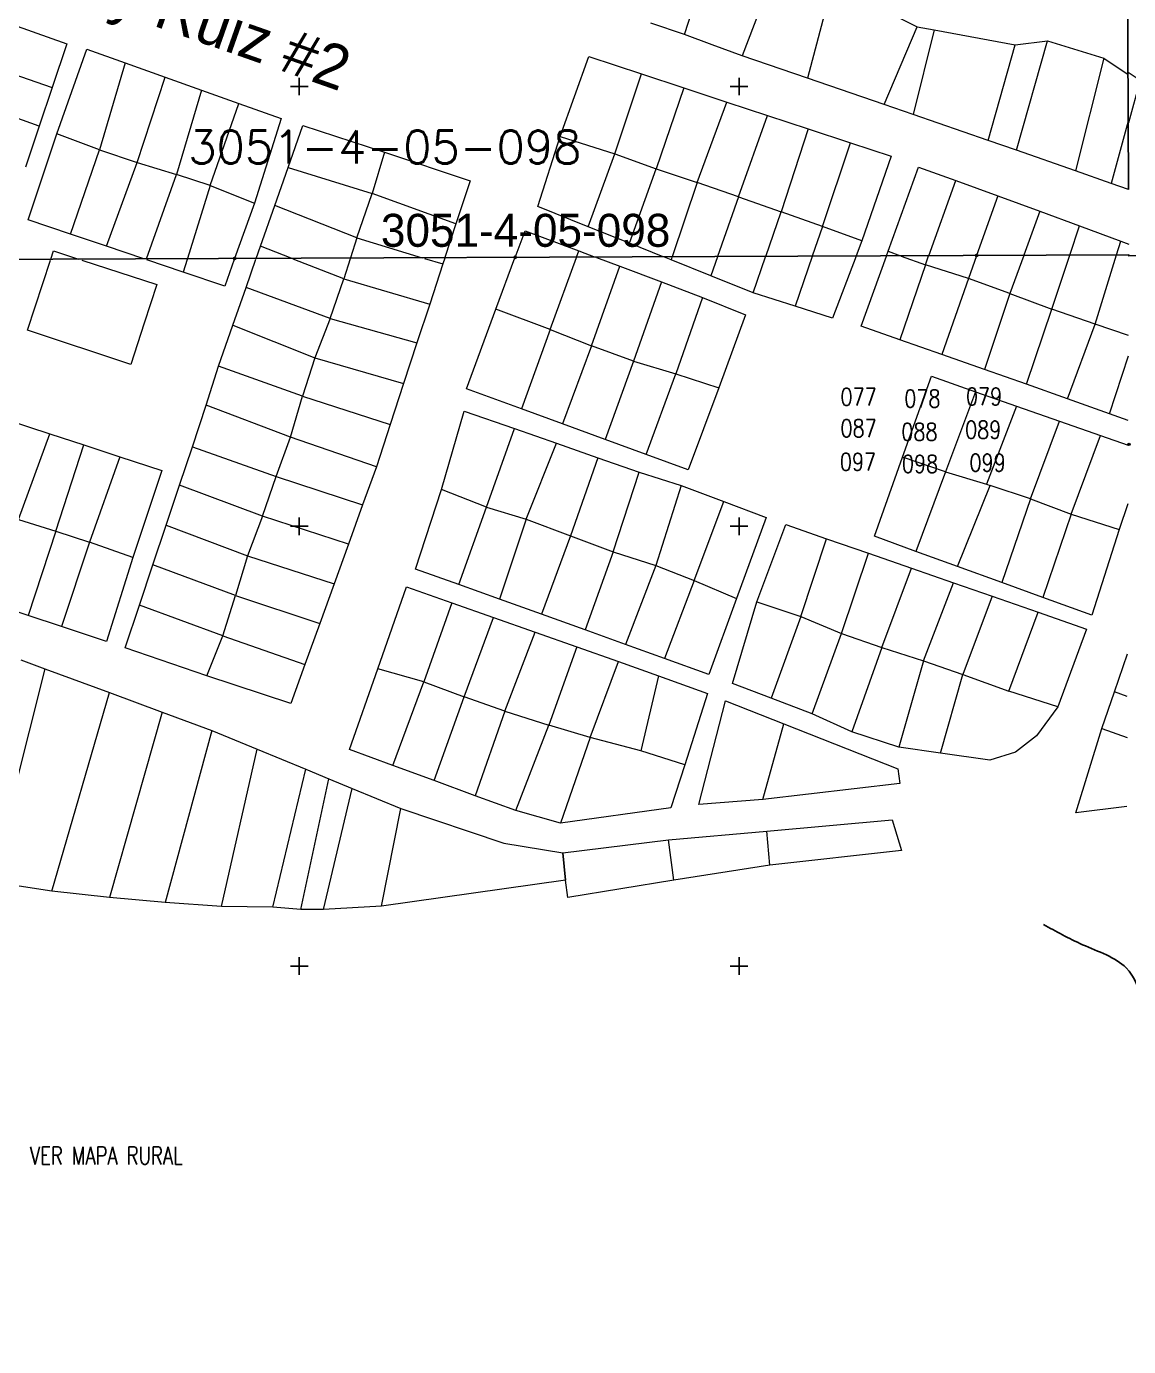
# Model space of a CAD drawing. Header units: metres. Extents: x 619047 to 657292, y 1301217 to 1319844.
# Drawn here: x 649329.8 to 649580.4, y 1318943.7 to 1319243.9 of the extents above; entities that cross this region are included whole.
import ezdxf
from ezdxf.enums import TextEntityAlignment as Align

# ---------------------------------------------------------------- set-up
doc = ezdxf.new("R2010")
doc.units = ezdxf.units.M
doc.header["$PDMODE"] = 32
doc.header["$PDSIZE"] = 0.5
for name, color, linetype in [('10', 7, 'Continuous'), ('42', 7, 'Continuous'), ('5', 7, 'Continuous'), ('7', 7, 'Continuous'), ('CVL_CUADCON_LIN', 8, 'Continuous')]:
    doc.layers.add(name, color=color, linetype=linetype)
for name, color, linetype, lineweight in [('Nivel 10', 7, 'Continuous', 0), ('Nivel 16', 7, 'Continuous', 0), ('Nivel 3', 7, 'Continuous', 0), ('Nivel 30', 7, 'Continuous', 0), ('Nivel 5', 7, 'Continuous', 0)]:
    doc.layers.add(name, color=color, linetype=linetype, lineweight=lineweight)
doc.styles.add('ROMANS', font='ROMANS', dxfattribs={"height": 0.2})
doc.styles.add('Style-ENGINEERING', font='ENGINEERING.shx')

# ---------------------------------------------------------------- blocks, each defined once
blk = doc.blocks.new('COORD')
at = {"layer": '42', "color": 2, "linetype": 'Continuous'}
for p, q in [((-2, 0), (2, 0)), ((0, -2), (0, 2))]:
    blk.add_line(p, q, dxfattribs=at)

msp = doc.modelspace()

# ---------------------------------------------------------------- linework, layer by layer
at = {"layer": 'CVL_CUADCON_LIN', "color": 6, "ltscale": 0.5}
msp.add_spline([(649758.6694, 1318946.60382), (649712.52909, 1318946.89726), (649699.89127, 1318951.8911), (649690.78048, 1318963.6405), (649679.90705, 1318973.92163), (649663.74307, 1318979.50289), (649653.45689, 1318983.02739), (649638.17423, 1318990.66487), (649626.4186, 1318996.53957), (649610.25461, 1318998.30236), (649596.4414, 1318996.24613), (649585.11941, 1319012.01124), (649579.8481, 1319029.83056), (649569.93331, 1319035.10862), (649561.01915, 1319039.72832)], degree=3, dxfattribs=at)
at = {"layer": 'Nivel 16', "color": 7, "linetype": 'Continuous', "lineweight": -3, "flags": 128}
for points in [[(649580.0699, 1319274.34166), (649580.3889, 1319206.83366)], [(649580.4589, 1319191.95666), (649580.4589, 1319191.95666), (649279.2789, 1319190.76166)], [(649580.3229, 1319191.76066), (649588.1899, 1319191.79066)]]:
    msp.add_lwpolyline(points, dxfattribs=at)
at = {"layer": 'Nivel 30', "color": 1, "linetype": 'Continuous', "lineweight": 13}
for p, q in [((649479.4429, 1319242.04766), (649485.6849, 1319261.74666)), ((649500.1819, 1319257.40666), (649492.5629, 1319237.25666)), ((649512.9989, 1319253.55166), (649507.4069, 1319232.14066)), ((649512.9989, 1319253.55166), (649532.3419, 1319243.80166)), ((649479.4429, 1319242.04766), (649471.7549, 1319244.66166)), ((649485.7119, 1319239.74166), (649479.4429, 1319242.04766)), ((649524.8579, 1319226.12566), (649532.3419, 1319243.80166)), ((649536.1749, 1319243.13966), (649531.3779, 1319223.87866)), ((649532.3419, 1319243.80166), (649536.1749, 1319243.13966)), ((649536.1749, 1319243.13966), (649554.6379, 1319239.69666)), ((649492.5629, 1319237.25666), (649485.7119, 1319239.74166)), ((649548.4709, 1319217.98966), (649554.6379, 1319239.69666)), ((649554.6379, 1319239.69666), (649561.9549, 1319240.65166)), ((649554.8869, 1319215.74666), (649561.9549, 1319240.65166)), ((649561.9549, 1319240.65166), (649574.7639, 1319236.68866)), ((649507.4069, 1319232.14066), (649492.5629, 1319237.25666)), ((649574.7639, 1319236.68866), (649568.3049, 1319211.05666)), ((649574.7639, 1319236.68866), (649580.2649, 1319232.97266)), ((649580.3019, 1319233.54166), (649583.0139, 1319231.70966)), ((649524.8579, 1319226.12566), (649507.4069, 1319232.14066)), ((649583.0139, 1319231.70966), (649580.3459, 1319221.99166)), ((649531.3779, 1319223.87866), (649524.8579, 1319226.12566)), ((649548.4709, 1319217.98966), (649531.3779, 1319223.87866)), ((649580.3149, 1319222.40666), (649576.4199, 1319208.22066)), ((649554.8869, 1319215.74666), (649548.4709, 1319217.98966)), ((649568.3049, 1319211.05666), (649554.8869, 1319215.74666)), ((649576.4199, 1319208.22066), (649568.3049, 1319211.05666)), ((649580.3889, 1319206.83366), (649576.4199, 1319208.22066))]:
    msp.add_line(p, q, dxfattribs=at)
at = {"layer": 'Nivel 30', "color": 3, "linetype": 'Continuous', "lineweight": 13}
for p, q in [((649319.7379, 1319246.76966), (649338.9869, 1319239.98866)), ((649338.9869, 1319239.98866), (649335.6459, 1319230.02866)), ((649336.7019, 1319219.51766), (649343.5759, 1319238.71666)), ((649343.5759, 1319238.71666), (649352.2779, 1319235.60766)), ((649316.2409, 1319236.78266), (649335.6459, 1319230.02866)), ((649352.2779, 1319235.60766), (649346.4389, 1319215.82066)), ((649352.2779, 1319235.60766), (649361.3379, 1319232.37366)), ((649451.1829, 1319218.89766), (649457.6849, 1319237.08566)), ((649457.6849, 1319237.08566), (649469.6759, 1319233.12566)), ((649463.5669, 1319214.92866), (649469.6759, 1319233.12566)), ((649469.6759, 1319233.12566), (649479.2699, 1319229.95766)), ((649335.6459, 1319230.02866), (649332.7029, 1319221.26066)), ((649355.0229, 1319212.94566), (649361.3379, 1319232.37366)), ((649361.3379, 1319232.37366), (649369.5979, 1319229.42366)), ((649479.2699, 1319229.95766), (649472.9539, 1319211.52866)), ((649479.2699, 1319229.95766), (649489.0559, 1319226.72666)), ((649332.7029, 1319221.26066), (649313.5359, 1319228.11466)), ((649369.5979, 1319229.42366), (649363.9129, 1319210.23566)), ((649369.5979, 1319229.42366), (649378.1409, 1319226.37166)), ((649482.3349, 1319208.41866), (649489.0559, 1319226.72666)), ((649489.0559, 1319226.72666), (649498.3199, 1319223.66766)), ((649371.6189, 1319207.71466), (649378.1409, 1319226.37166)), ((649378.1409, 1319226.37166), (649387.7159, 1319222.95166)), ((649491.7239, 1319205.13666), (649498.3199, 1319223.66766)), ((649498.3199, 1319223.66766), (649507.5329, 1319220.62466)), ((649332.7029, 1319221.26066), (649329.5749, 1319211.93466)), ((649387.7159, 1319222.95166), (649381.6599, 1319203.71266)), ((649389.3339, 1319211.84366), (649392.6819, 1319221.38166)), ((649392.6819, 1319221.38166), (649411.1899, 1319215.28866)), ((649507.5329, 1319220.62466), (649501.4279, 1319201.73166)), ((649507.5329, 1319220.62466), (649517.1669, 1319217.44366)), ((649330.2049, 1319199.94166), (649336.7019, 1319219.51766)), ((649346.4389, 1319215.82066), (649336.7019, 1319219.51766)), ((649446.0999, 1319202.94166), (649451.1829, 1319218.89766)), ((649451.1829, 1319218.89766), (649463.5669, 1319214.92866)), ((649339.8489, 1319196.68966), (649346.4389, 1319215.82066)), ((649346.4389, 1319215.82066), (649355.0229, 1319212.94566)), ((649411.1899, 1319215.28866), (649408.4209, 1319205.94066)), ((649411.1899, 1319215.28866), (649430.6779, 1319208.79266)), ((649457.5509, 1319198.36066), (649463.5669, 1319214.92866)), ((649463.5669, 1319214.92866), (649472.9539, 1319211.52866)), ((649510.7729, 1319198.44466), (649517.1669, 1319217.44366)), ((649517.1669, 1319217.44366), (649526.3819, 1319214.40066)), ((649348.0249, 1319193.93066), (649355.0229, 1319212.94566)), ((649355.0229, 1319212.94566), (649363.9129, 1319210.23566)), ((649386.3129, 1319203.22866), (649389.3339, 1319211.84366)), ((649389.3339, 1319211.84366), (649408.4209, 1319205.94066)), ((649466.9169, 1319194.61466), (649472.9539, 1319211.52866)), ((649472.9539, 1319211.52866), (649482.3349, 1319208.41866)), ((649526.3819, 1319214.40066), (649519.7709, 1319195.14566)), ((649525.7139, 1319192.78366), (649532.6609, 1319211.94566)), ((649532.6609, 1319211.94566), (649541.0959, 1319208.89066)), ((649357.0869, 1319191.07066), (649363.9129, 1319210.23566)), ((649371.6189, 1319207.71466), (649363.9129, 1319210.23566)), ((649430.6779, 1319208.79266), (649427.4699, 1319199.00366)), ((649534.9399, 1319191.77566), (649541.0959, 1319208.89066)), ((649541.0959, 1319208.89066), (649550.6879, 1319205.41866)), ((649371.6189, 1319207.71466), (649366.4139, 1319191.10766)), ((649371.6189, 1319207.71466), (649381.6599, 1319203.71266)), ((649404.8999, 1319195.86766), (649408.4209, 1319205.94066)), ((649427.4699, 1319199.00366), (649408.4209, 1319205.94066)), ((649482.3349, 1319208.41866), (649476.6169, 1319191.54466)), ((649491.7239, 1319205.13666), (649482.3349, 1319208.41866)), ((649381.6599, 1319203.71266), (649377.1479, 1319191.14966)), ((649383.0429, 1319193.91666), (649386.3129, 1319203.22866)), ((649404.8999, 1319195.86766), (649386.3129, 1319203.22866)), ((649457.5509, 1319198.36066), (649446.0999, 1319202.94166)), ((649491.7239, 1319205.13666), (649486.9529, 1319191.58566)), ((649491.7239, 1319205.13666), (649501.4279, 1319201.73166)), ((649550.6879, 1319205.41866), (649545.8409, 1319191.81866)), ((649550.6879, 1319205.41866), (649560.2319, 1319201.88166)), ((649339.8489, 1319196.68966), (649330.2049, 1319199.94166)), ((649497.9029, 1319191.62866), (649501.4279, 1319201.73166)), ((649510.7729, 1319198.44466), (649501.4279, 1319201.73166)), ((649560.2319, 1319201.88166), (649556.5799, 1319191.86166)), ((649560.2319, 1319201.88166), (649569.2169, 1319198.55166)), ((649348.0249, 1319193.93066), (649339.8489, 1319196.68966)), ((649427.4699, 1319199.00366), (649424.9589, 1319191.33966)), ((649440.9329, 1319191.40266), (649443.1779, 1319197.44466)), ((649443.1779, 1319197.44466), (649455.4019, 1319192.85766)), ((649466.9169, 1319194.61466), (649457.5509, 1319198.36066)), ((649510.7729, 1319198.44466), (649508.4729, 1319191.67066)), ((649519.7709, 1319195.14566), (649510.7729, 1319198.44466)), ((649567.0139, 1319191.90366), (649569.2169, 1319198.55166)), ((649569.2169, 1319198.55166), (649578.5939, 1319195.07766)), ((649356.5099, 1319191.06866), (649348.0249, 1319193.93066)), ((649382.0789, 1319191.16966), (649383.0429, 1319193.91666)), ((649389.9749, 1319191.20066), (649383.0429, 1319193.91666)), ((649404.8999, 1319195.86766), (649403.4639, 1319191.25466)), ((649404.8999, 1319195.86766), (649419.8229, 1319191.31966)), ((649474.6089, 1319191.53666), (649466.9169, 1319194.61466)), ((649519.7709, 1319195.14566), (649518.4579, 1319191.71066)), ((649577.6269, 1319191.94566), (649578.5939, 1319195.07766)), ((649578.5939, 1319195.07766), (649580.4479, 1319194.39066)), ((649330.0549, 1319174.85466), (649335.2819, 1319190.73466)), ((649330.0549, 1319174.85466), (649335.2819, 1319190.73466)), ((649335.3639, 1319190.98466), (649335.9829, 1319192.86466)), ((649335.9829, 1319192.86466), (649341.6809, 1319191.00966)), ((649342.4149, 1319190.77066), (649359.4519, 1319185.22266)), ((649342.4149, 1319190.77066), (649359.4519, 1319185.22266)), ((649365.4559, 1319188.05066), (649357.1739, 1319190.84366)), ((649365.4559, 1319188.05066), (649357.1739, 1319190.84366)), ((649366.3459, 1319190.88966), (649365.4559, 1319188.05066)), ((649366.3459, 1319190.88966), (649365.4559, 1319188.05066)), ((649377.0739, 1319190.94266), (649374.8919, 1319184.86766)), ((649377.0739, 1319190.94266), (649374.8919, 1319184.86766)), ((649379.7459, 1319184.51966), (649382.0079, 1319190.96766)), ((649379.7459, 1319184.51966), (649382.0079, 1319190.96766)), ((649401.9829, 1319186.49966), (649390.4659, 1319191.00966)), ((649401.9829, 1319186.49966), (649390.4659, 1319191.00966)), ((649403.4069, 1319191.07466), (649401.9829, 1319186.49966)), ((649403.4069, 1319191.07466), (649401.9829, 1319186.49966)), ((649420.3489, 1319191.15866), (649424.4869, 1319189.89766)), ((649420.3489, 1319191.15866), (649424.4869, 1319189.89766)), ((649424.9079, 1319191.18166), (649424.4869, 1319189.89766)), ((649424.9079, 1319191.18166), (649424.4869, 1319189.89766)), ((649436.5489, 1319179.60266), (649440.8809, 1319191.26166)), ((649436.5489, 1319179.60266), (649440.8809, 1319191.26166)), ((649448.8699, 1319174.99066), (649454.8439, 1319191.33066)), ((649448.8699, 1319174.99066), (649454.8439, 1319191.33066)), ((649454.8899, 1319191.45866), (649455.4019, 1319192.85766)), ((649455.4019, 1319192.85766), (649459.0839, 1319191.47466)), ((649459.4099, 1319191.35366), (649464.7139, 1319189.36366)), ((649459.4099, 1319191.35366), (649464.7139, 1319189.36366)), ((649476.3749, 1319190.82966), (649474.8729, 1319191.43066)), ((649476.3749, 1319190.82966), (649474.8729, 1319191.43066)), ((649476.5819, 1319191.43866), (649476.3749, 1319190.82966)), ((649476.5819, 1319191.43866), (649476.3749, 1319190.82966)), ((649485.4139, 1319187.21466), (649476.3749, 1319190.82966)), ((649485.4139, 1319187.21466), (649476.3749, 1319190.82966)), ((649486.9189, 1319191.49066), (649485.4139, 1319187.21466)), ((649486.9189, 1319191.49066), (649485.4139, 1319187.21466)), ((649495.0209, 1319183.37066), (649497.8729, 1319191.54566)), ((649495.0209, 1319183.37066), (649497.8729, 1319191.54566)), ((649508.4479, 1319191.59766), (649504.6109, 1319180.29566)), ((649508.4479, 1319191.59766), (649504.6109, 1319180.29566)), ((649518.4339, 1319191.64766), (649513.0609, 1319177.58566)), ((649518.4339, 1319191.64766), (649513.0609, 1319177.58566)), ((649519.5999, 1319175.72266), (649525.3189, 1319191.68166)), ((649519.5999, 1319175.72266), (649525.3189, 1319191.68166)), ((649525.3389, 1319191.73766), (649525.7139, 1319192.78366)), ((649525.7139, 1319192.78366), (649528.5599, 1319191.75066)), ((649528.7029, 1319191.69866), (649534.1949, 1319189.70466)), ((649528.7029, 1319191.69866), (649534.1949, 1319189.70466)), ((649534.1949, 1319189.70466), (649534.9229, 1319191.72966)), ((649534.1949, 1319189.70466), (649534.9229, 1319191.72966)), ((649545.8279, 1319191.78366), (649543.9649, 1319186.55666)), ((649545.8279, 1319191.78366), (649543.9649, 1319186.55666)), ((649556.5709, 1319191.83766), (649553.4109, 1319183.16766)), ((649556.5709, 1319191.83766), (649553.4109, 1319183.16766)), ((649562.9449, 1319179.62766), (649567.0089, 1319191.88966)), ((649562.9449, 1319179.62766), (649567.0089, 1319191.88966)), ((649572.7699, 1319176.21566), (649577.6259, 1319191.94266)), ((649572.7699, 1319176.21566), (649577.6259, 1319191.94266)), ((649374.8919, 1319184.86766), (649365.4559, 1319188.05066)), ((649374.8919, 1319184.86766), (649365.4559, 1319188.05066)), ((649424.4869, 1319189.89766), (649421.5019, 1319180.79166)), ((649424.4869, 1319189.89766), (649421.5019, 1319180.79166)), ((649458.3109, 1319171.29766), (649464.7139, 1319189.36366)), ((649458.3109, 1319171.29766), (649464.7139, 1319189.36366)), ((649464.7139, 1319189.36366), (649474.2129, 1319185.79966)), ((649464.7139, 1319189.36366), (649474.2129, 1319185.79966)), ((649534.1949, 1319189.70466), (649528.3859, 1319172.64766)), ((649534.1949, 1319189.70466), (649528.3859, 1319172.64766)), ((649543.9649, 1319186.55666), (649534.1949, 1319189.70466)), ((649543.9649, 1319186.55666), (649534.1949, 1319189.70466)), ((649359.4519, 1319185.22266), (649356.5989, 1319176.44566)), ((649359.4519, 1319185.22266), (649356.5989, 1319176.44566)), ((649376.7489, 1319175.98166), (649379.7459, 1319184.51966)), ((649376.7489, 1319175.98166), (649379.7459, 1319184.51966)), ((649398.8459, 1319177.52166), (649379.7459, 1319184.51966)), ((649398.8459, 1319177.52166), (649379.7459, 1319184.51966)), ((649398.8459, 1319177.52166), (649401.9829, 1319186.49966)), ((649398.8459, 1319177.52166), (649401.9829, 1319186.49966)), ((649401.9829, 1319186.49966), (649421.5019, 1319180.79166)), ((649401.9829, 1319186.49966), (649421.5019, 1319180.79166)), ((649474.2129, 1319185.79966), (649467.8559, 1319167.77266)), ((649474.2129, 1319185.79966), (649467.8559, 1319167.77266)), ((649474.2129, 1319185.79966), (649483.5239, 1319182.30666)), ((649474.2129, 1319185.79966), (649483.5239, 1319182.30666)), ((649495.0209, 1319183.37066), (649485.4139, 1319187.21466)), ((649495.0209, 1319183.37066), (649485.4139, 1319187.21466)), ((649543.9649, 1319186.55666), (649537.9329, 1319169.30666)), ((649543.9649, 1319186.55666), (649537.9329, 1319169.30666)), ((649553.4109, 1319183.16766), (649543.9649, 1319186.55666)), ((649553.4109, 1319183.16766), (649543.9649, 1319186.55666)), ((649483.5239, 1319182.30666), (649477.4519, 1319164.93366)), ((649483.5239, 1319182.30666), (649477.4519, 1319164.93366)), ((649483.5239, 1319182.30666), (649493.2649, 1319178.31766)), ((649483.5239, 1319182.30666), (649493.2649, 1319178.31766)), ((649504.6109, 1319180.29566), (649495.0209, 1319183.37066)), ((649504.6109, 1319180.29566), (649495.0209, 1319183.37066)), ((649553.4109, 1319183.16766), (649547.6479, 1319165.90466)), ((649553.4109, 1319183.16766), (649547.6479, 1319165.90466)), ((649553.4109, 1319183.16766), (649562.9449, 1319179.62766)), ((649553.4109, 1319183.16766), (649562.9449, 1319179.62766)), ((649421.5019, 1319180.79166), (649418.6059, 1319171.95166)), ((649421.5019, 1319180.79166), (649418.6059, 1319171.95166)), ((649429.8329, 1319161.52566), (649436.5489, 1319179.60266)), ((649429.8329, 1319161.52566), (649436.5489, 1319179.60266)), ((649448.8699, 1319174.99066), (649436.5489, 1319179.60266)), ((649448.8699, 1319174.99066), (649436.5489, 1319179.60266)), ((649513.0609, 1319177.58566), (649504.6109, 1319180.29566)), ((649513.0609, 1319177.58566), (649504.6109, 1319180.29566)), ((649557.1859, 1319162.56666), (649562.9449, 1319179.62766)), ((649557.1859, 1319162.56666), (649562.9449, 1319179.62766)), ((649572.7699, 1319176.21566), (649562.9449, 1319179.62766)), ((649572.7699, 1319176.21566), (649562.9449, 1319179.62766)), ((649356.5989, 1319176.44566), (649353.5469, 1319167.05966)), ((649356.5989, 1319176.44566), (649353.5469, 1319167.05966)), ((649373.4849, 1319166.67966), (649376.7489, 1319175.98166)), ((649373.4849, 1319166.67966), (649376.7489, 1319175.98166)), ((649376.7489, 1319175.98166), (649395.4109, 1319168.56566)), ((649376.7489, 1319175.98166), (649395.4109, 1319168.56566)), ((649398.8459, 1319177.52166), (649395.4109, 1319168.56566)), ((649398.8459, 1319177.52166), (649395.4109, 1319168.56566)), ((649398.8459, 1319177.52166), (649418.6059, 1319171.95166)), ((649398.8459, 1319177.52166), (649418.6059, 1319171.95166)), ((649493.2649, 1319178.31766), (649487.2359, 1319161.69866)), ((649493.2649, 1319178.31766), (649487.2359, 1319161.69866)), ((649528.3859, 1319172.64766), (649519.5999, 1319175.72266)), ((649528.3859, 1319172.64766), (649519.5999, 1319175.72266)), ((649566.4989, 1319159.22666), (649572.7699, 1319176.21566)), ((649566.4989, 1319159.22666), (649572.7699, 1319176.21566)), ((649580.3899, 1319173.61566), (649572.7699, 1319176.21566)), ((649580.3899, 1319173.61566), (649572.7699, 1319176.21566)), ((649353.5469, 1319167.05966), (649330.0549, 1319174.85466)), ((649353.5469, 1319167.05966), (649330.0549, 1319174.85466)), ((649448.8699, 1319174.99066), (649442.3749, 1319156.94066)), ((649448.8699, 1319174.99066), (649442.3749, 1319156.94066)), ((649448.8699, 1319174.99066), (649458.3109, 1319171.29766)), ((649448.8699, 1319174.99066), (649458.3109, 1319171.29766)), ((649537.9329, 1319169.30666), (649528.3859, 1319172.64766)), ((649537.9329, 1319169.30666), (649528.3859, 1319172.64766)), ((649418.6059, 1319171.95166), (649415.5679, 1319162.68366)), ((649418.6059, 1319171.95166), (649415.5679, 1319162.68366)), ((649458.3109, 1319171.29766), (649451.7079, 1319153.52666)), ((649458.3109, 1319171.29766), (649451.7079, 1319153.52666)), ((649467.8559, 1319167.77266), (649458.3109, 1319171.29766)), ((649467.8559, 1319167.77266), (649458.3109, 1319171.29766)), ((649370.7149, 1319157.77166), (649373.4849, 1319166.67966)), ((649370.7149, 1319157.77166), (649373.4849, 1319166.67966)), ((649392.5749, 1319159.83766), (649373.4849, 1319166.67966)), ((649392.5749, 1319159.83766), (649373.4849, 1319166.67966)), ((649395.4109, 1319168.56566), (649392.5749, 1319159.83766)), ((649395.4109, 1319168.56566), (649392.5749, 1319159.83766)), ((649395.4109, 1319168.56566), (649415.5679, 1319162.68366)), ((649395.4109, 1319168.56566), (649415.5679, 1319162.68366)), ((649467.8559, 1319167.77266), (649461.3689, 1319149.99466)), ((649467.8559, 1319167.77266), (649461.3689, 1319149.99466)), ((649467.8559, 1319167.77266), (649477.4519, 1319164.93366)), ((649467.8559, 1319167.77266), (649477.4519, 1319164.93366)), ((649547.6479, 1319165.90466), (649537.9329, 1319169.30666)), ((649547.6479, 1319165.90466), (649537.9329, 1319169.30666)), ((649576.0549, 1319155.79866), (649580.3729, 1319169.01166)), ((649576.0549, 1319155.79866), (649580.3729, 1319169.01166)), ((649470.6919, 1319146.58566), (649477.4519, 1319164.93366)), ((649470.6919, 1319146.58566), (649477.4519, 1319164.93366)), ((649477.4519, 1319164.93366), (649487.2359, 1319161.69866)), ((649477.4519, 1319164.93366), (649487.2359, 1319161.69866)), ((649529.0049, 1319145.99866), (649535.5629, 1319164.36866)), ((649529.0049, 1319145.99866), (649535.5629, 1319164.36866)), ((649535.5629, 1319164.36866), (649545.5899, 1319160.84766)), ((649535.5629, 1319164.36866), (649545.5899, 1319160.84766)), ((649557.1859, 1319162.56666), (649547.6479, 1319165.90466)), ((649557.1859, 1319162.56666), (649547.6479, 1319165.90466)), ((649415.5679, 1319162.68366), (649412.5209, 1319153.38766)), ((649415.5679, 1319162.68366), (649412.5209, 1319153.38766)), ((649442.3749, 1319156.94066), (649429.8329, 1319161.52566)), ((649442.3749, 1319156.94066), (649429.8329, 1319161.52566)), ((649487.2359, 1319161.69866), (649480.2399, 1319143.09366)), ((649487.2359, 1319161.69866), (649480.2399, 1319143.09366)), ((649545.5899, 1319160.84766), (649538.7449, 1319142.65166)), ((649545.5899, 1319160.84766), (649538.7449, 1319142.65166)), ((649545.5899, 1319160.84766), (649554.9089, 1319157.57666)), ((649545.5899, 1319160.84766), (649554.9089, 1319157.57666)), ((649566.4989, 1319159.22666), (649557.1859, 1319162.56666)), ((649566.4989, 1319159.22666), (649557.1859, 1319162.56666)), ((649367.5589, 1319148.34166), (649370.7149, 1319157.77166)), ((649367.5589, 1319148.34166), (649370.7149, 1319157.77166)), ((649389.8659, 1319150.49766), (649370.7149, 1319157.77166)), ((649389.8659, 1319150.49766), (649370.7149, 1319157.77166)), ((649389.8659, 1319150.49766), (649392.5749, 1319159.83766)), ((649389.8659, 1319150.49766), (649392.5749, 1319159.83766)), ((649392.5749, 1319159.83766), (649412.5209, 1319153.38766)), ((649392.5749, 1319159.83766), (649412.5209, 1319153.38766)), ((649554.9089, 1319157.57666), (649548.0889, 1319139.81866)), ((649554.9089, 1319157.57666), (649548.0889, 1319139.81866)), ((649554.9089, 1319157.57666), (649564.6519, 1319154.15566)), ((649554.9089, 1319157.57666), (649564.6519, 1319154.15566)), ((649576.0549, 1319155.79866), (649566.4989, 1319159.22666)), ((649576.0549, 1319155.79866), (649566.4989, 1319159.22666)), ((649424.2039, 1319138.59966), (649429.3319, 1319156.45866)), ((649424.2039, 1319138.59966), (649429.3319, 1319156.45866)), ((649429.3319, 1319156.45866), (649440.7899, 1319152.44766)), ((649429.3319, 1319156.45866), (649440.7899, 1319152.44766)), ((649451.7079, 1319153.52666), (649442.3749, 1319156.94066)), ((649451.7079, 1319153.52666), (649442.3749, 1319156.94066)), ((649580.3169, 1319154.27066), (649576.0549, 1319155.79866)), ((649580.3169, 1319154.27066), (649576.0549, 1319155.79866)), ((649325.4729, 1319154.44466), (649335.1489, 1319151.27366)), ((649325.4729, 1319154.44466), (649335.1489, 1319151.27366)), ((649412.5209, 1319153.38766), (649409.3719, 1319143.77866)), ((649412.5209, 1319153.38766), (649409.3719, 1319143.77866)), ((649434.4109, 1319134.58266), (649440.7899, 1319152.44766)), ((649434.4109, 1319134.58266), (649440.7899, 1319152.44766)), ((649440.7899, 1319152.44766), (649450.3059, 1319149.11666)), ((649440.7899, 1319152.44766), (649450.3059, 1319149.11666)), ((649461.3689, 1319149.99466), (649451.7079, 1319153.52666)), ((649461.3689, 1319149.99466), (649451.7079, 1319153.52666)), ((649558.0719, 1319136.46666), (649564.6519, 1319154.15566)), ((649558.0719, 1319136.46666), (649564.6519, 1319154.15566)), ((649564.6519, 1319154.15566), (649573.9719, 1319150.88366)), ((649564.6519, 1319154.15566), (649573.9719, 1319150.88366)), ((649327.9809, 1319131.78866), (649335.1489, 1319151.27366)), ((649327.9809, 1319131.78866), (649335.1489, 1319151.27366)), ((649335.1489, 1319151.27366), (649342.8609, 1319148.74766)), ((649335.1489, 1319151.27366), (649342.8609, 1319148.74766)), ((649336.4989, 1319129.14566), (649342.8609, 1319148.74766)), ((649336.4989, 1319129.14566), (649342.8609, 1319148.74766)), ((649342.8609, 1319148.74766), (649351.0569, 1319146.06166)), ((649342.8609, 1319148.74766), (649351.0569, 1319146.06166)), ((649386.6309, 1319141.58966), (649389.8659, 1319150.49766)), ((649386.6309, 1319141.58966), (649389.8659, 1319150.49766)), ((649409.3719, 1319143.77866), (649389.8659, 1319150.49766)), ((649409.3719, 1319143.77866), (649389.8659, 1319150.49766)), ((649443.4669, 1319131.84866), (649450.3059, 1319149.11666)), ((649443.4669, 1319131.84866), (649450.3059, 1319149.11666)), ((649450.3059, 1319149.11666), (649459.7299, 1319145.81666)), ((649450.3059, 1319149.11666), (649459.7299, 1319145.81666)), ((649470.6919, 1319146.58566), (649461.3689, 1319149.99466)), ((649470.6919, 1319146.58566), (649461.3689, 1319149.99466)), ((649567.3339, 1319132.98966), (649573.9719, 1319150.88366)), ((649567.3339, 1319132.98966), (649573.9719, 1319150.88366)), ((649573.9719, 1319150.88366), (649580.2959, 1319148.66366)), ((649573.9719, 1319150.88366), (649580.2959, 1319148.66366)), ((649351.0569, 1319146.06166), (649344.1559, 1319126.63866)), ((649351.0569, 1319146.06166), (649344.1559, 1319126.63866)), ((649351.0569, 1319146.06166), (649360.6009, 1319142.93566)), ((649351.0569, 1319146.06166), (649360.6009, 1319142.93566)), ((649364.6239, 1319139.56766), (649367.5589, 1319148.34166)), ((649364.6239, 1319139.56766), (649367.5589, 1319148.34166)), ((649367.5589, 1319148.34166), (649386.6309, 1319141.58966)), ((649367.5589, 1319148.34166), (649386.6309, 1319141.58966)), ((649459.7299, 1319145.81666), (649453.5429, 1319128.09366)), ((649459.7299, 1319145.81666), (649453.5429, 1319128.09366)), ((649459.7299, 1319145.81666), (649469.0959, 1319142.53766)), ((649459.7299, 1319145.81666), (649469.0959, 1319142.53766)), ((649480.2399, 1319143.09366), (649470.6919, 1319146.58566)), ((649480.2399, 1319143.09366), (649470.6919, 1319146.58566)), ((649522.6469, 1319127.97066), (649529.0049, 1319145.99866)), ((649522.6469, 1319127.97066), (649529.0049, 1319145.99866)), ((649538.7449, 1319142.65166), (649529.0049, 1319145.99866)), ((649538.7449, 1319142.65166), (649529.0049, 1319145.99866)), ((649360.6009, 1319142.93566), (649353.9869, 1319123.12966)), ((649360.6009, 1319142.93566), (649353.9869, 1319123.12966)), ((649409.3719, 1319143.77866), (649406.2399, 1319135.10666)), ((649409.3719, 1319143.77866), (649406.2399, 1319135.10666)), ((649463.2089, 1319124.47466), (649469.0959, 1319142.53766)), ((649463.2089, 1319124.47466), (649469.0959, 1319142.53766)), ((649469.0959, 1319142.53766), (649478.6869, 1319139.54966)), ((649469.0959, 1319142.53766), (649478.6869, 1319139.54966)), ((649538.7449, 1319142.65166), (649532.0569, 1319124.54666)), ((649538.7449, 1319142.65166), (649532.0569, 1319124.54666)), ((649538.7449, 1319142.65166), (649548.0889, 1319139.81866)), ((649538.7449, 1319142.65166), (649548.0889, 1319139.81866)), ((649361.5839, 1319130.47966), (649364.6239, 1319139.56766)), ((649361.5839, 1319130.47966), (649364.6239, 1319139.56766)), ((649383.4939, 1319132.58566), (649364.6239, 1319139.56766)), ((649383.4939, 1319132.58566), (649364.6239, 1319139.56766)), ((649383.4939, 1319132.58566), (649386.6309, 1319141.58966)), ((649383.4939, 1319132.58566), (649386.6309, 1319141.58966)), ((649386.6309, 1319141.58966), (649406.2399, 1319135.10666)), ((649386.6309, 1319141.58966), (649406.2399, 1319135.10666)), ((649478.6869, 1319139.54966), (649472.8799, 1319121.32666)), ((649478.6869, 1319139.54966), (649472.8799, 1319121.32666)), ((649478.6869, 1319139.54966), (649488.3979, 1319135.87866)), ((649478.6869, 1319139.54966), (649488.3979, 1319135.87866)), ((649541.4669, 1319121.12066), (649548.9569, 1319139.54066)), ((649541.4669, 1319121.12066), (649548.9569, 1319139.54066)), ((649548.0889, 1319139.81866), (649548.9569, 1319139.54066)), ((649548.0889, 1319139.81866), (649548.9569, 1319139.54066)), ((649558.0719, 1319136.46666), (649548.9569, 1319139.54066)), ((649558.0719, 1319136.46666), (649548.9569, 1319139.54066)), ((649418.3019, 1319120.53166), (649424.2039, 1319138.59966)), ((649418.3019, 1319120.53166), (649424.2039, 1319138.59966)), ((649434.4109, 1319134.58266), (649424.2039, 1319138.59966)), ((649434.4109, 1319134.58266), (649424.2039, 1319138.59966)), ((649558.0719, 1319136.46666), (649551.5519, 1319117.45066)), ((649558.0719, 1319136.46666), (649551.5519, 1319117.45066)), ((649558.0719, 1319136.46666), (649567.3339, 1319132.98966)), ((649558.0719, 1319136.46666), (649567.3339, 1319132.98966)), ((649406.2399, 1319135.10666), (649403.0209, 1319126.19966)), ((649406.2399, 1319135.10666), (649403.0209, 1319126.19966)), ((649428.0949, 1319117.00766), (649434.4109, 1319134.58266)), ((649428.0949, 1319117.00766), (649434.4109, 1319134.58266)), ((649434.4109, 1319134.58266), (649443.4669, 1319131.84866)), ((649434.4109, 1319134.58266), (649443.4669, 1319131.84866)), ((649481.6459, 1319117.93966), (649488.3979, 1319135.87866)), ((649481.6459, 1319117.93966), (649488.3979, 1319135.87866)), ((649488.3979, 1319135.87866), (649497.9579, 1319132.26466)), ((649488.3979, 1319135.87866), (649497.9579, 1319132.26466)), ((649580.2459, 1319135.37266), (649578.2299, 1319129.55166)), ((649580.2459, 1319135.37266), (649578.2299, 1319129.55166)), ((649327.9809, 1319131.78866), (649336.4989, 1319129.14566)), ((649327.9809, 1319131.78866), (649336.4989, 1319129.14566)), ((649358.5729, 1319121.47766), (649361.5839, 1319130.47966)), ((649358.5729, 1319121.47766), (649361.5839, 1319130.47966)), ((649361.5839, 1319130.47966), (649380.0589, 1319123.52166)), ((649361.5839, 1319130.47966), (649380.0589, 1319123.52166)), ((649383.4939, 1319132.58566), (649380.0589, 1319123.52166)), ((649383.4939, 1319132.58566), (649380.0589, 1319123.52166)), ((649403.0209, 1319126.19966), (649383.4939, 1319132.58566)), ((649403.0209, 1319126.19966), (649383.4939, 1319132.58566)), ((649443.4669, 1319131.84866), (649437.3709, 1319113.66766)), ((649443.4669, 1319131.84866), (649437.3709, 1319113.66766)), ((649443.4669, 1319131.84866), (649453.5429, 1319128.09366)), ((649443.4669, 1319131.84866), (649453.5429, 1319128.09366)), ((649497.9579, 1319132.26466), (649491.2649, 1319113.86466)), ((649497.9579, 1319132.26466), (649491.2649, 1319113.86466)), ((649495.9069, 1319113.07066), (649502.4469, 1319130.66666)), ((649495.9069, 1319113.07066), (649502.4469, 1319130.66666)), ((649502.4469, 1319130.66666), (649511.7479, 1319127.42766)), ((649502.4469, 1319130.66666), (649511.7479, 1319127.42766)), ((649567.3339, 1319132.98966), (649560.9149, 1319114.04266)), ((649567.3339, 1319132.98966), (649560.9149, 1319114.04266)), ((649567.3339, 1319132.98966), (649578.2299, 1319129.55166)), ((649567.3339, 1319132.98966), (649578.2299, 1319129.55166)), ((649336.4989, 1319129.14566), (649330.1909, 1319109.97766)), ((649336.4989, 1319129.14566), (649330.1909, 1319109.97766)), ((649336.4989, 1319129.14566), (649344.1559, 1319126.63866)), ((649336.4989, 1319129.14566), (649344.1559, 1319126.63866)), ((649453.5429, 1319128.09366), (649446.8899, 1319110.24166)), ((649453.5429, 1319128.09366), (649446.8899, 1319110.24166)), ((649453.5429, 1319128.09366), (649463.2089, 1319124.47466)), ((649453.5429, 1319128.09366), (649463.2089, 1319124.47466)), ((649505.8749, 1319109.72066), (649511.7479, 1319127.42766)), ((649505.8749, 1319109.72066), (649511.7479, 1319127.42766)), ((649511.7479, 1319127.42766), (649521.2859, 1319124.10566)), ((649511.7479, 1319127.42766), (649521.2859, 1319124.10566)), ((649532.0569, 1319124.54666), (649522.6469, 1319127.97066)), ((649532.0569, 1319124.54666), (649522.6469, 1319127.97066)), ((649578.2299, 1319129.55166), (649572.0119, 1319110.00366)), ((649578.2299, 1319129.55166), (649572.0119, 1319110.00366)), ((649344.1559, 1319126.63866), (649337.8279, 1319107.43166)), ((649344.1559, 1319126.63866), (649337.8279, 1319107.43166)), ((649353.9869, 1319123.12966), (649344.1559, 1319126.63866)), ((649353.9869, 1319123.12966), (649344.1559, 1319126.63866)), ((649403.0209, 1319126.19966), (649399.7569, 1319117.16266)), ((649403.0209, 1319126.19966), (649399.7569, 1319117.16266)), ((649463.2089, 1319124.47466), (649456.8299, 1319106.67466)), ((649463.2089, 1319124.47466), (649456.8299, 1319106.67466)), ((649463.2089, 1319124.47466), (649472.8799, 1319121.32666)), ((649463.2089, 1319124.47466), (649472.8799, 1319121.32666)), ((649541.4669, 1319121.12066), (649532.0569, 1319124.54666)), ((649541.4669, 1319121.12066), (649532.0569, 1319124.54666)), ((649353.9869, 1319123.12966), (649347.9939, 1319104.04166)), ((649353.9869, 1319123.12966), (649347.9939, 1319104.04166)), ((649355.5039, 1319112.30466), (649358.5729, 1319121.47766)), ((649355.5039, 1319112.30466), (649358.5729, 1319121.47766)), ((649377.3379, 1319114.50266), (649358.5729, 1319121.47766)), ((649377.3379, 1319114.50266), (649358.5729, 1319121.47766)), ((649380.0589, 1319123.52166), (649377.3379, 1319114.50266)), ((649380.0589, 1319123.52166), (649377.3379, 1319114.50266)), ((649380.0589, 1319123.52166), (649399.7569, 1319117.16266)), ((649380.0589, 1319123.52166), (649399.7569, 1319117.16266)), ((649515.1039, 1319105.83866), (649521.2859, 1319124.10566)), ((649515.1039, 1319105.83866), (649521.2859, 1319124.10566)), ((649521.2859, 1319124.10566), (649531.0409, 1319120.70666)), ((649521.2859, 1319124.10566), (649531.0409, 1319120.70666)), ((649428.0949, 1319117.00766), (649418.3019, 1319120.53166)), ((649428.0949, 1319117.00766), (649418.3019, 1319120.53166)), ((649472.8799, 1319121.32666), (649466.0119, 1319103.37966)), ((649472.8799, 1319121.32666), (649466.0119, 1319103.37966)), ((649472.8799, 1319121.32666), (649481.6459, 1319117.93966)), ((649472.8799, 1319121.32666), (649481.6459, 1319117.93966)), ((649524.3229, 1319102.66966), (649531.0409, 1319120.70666)), ((649524.3229, 1319102.66966), (649531.0409, 1319120.70666)), ((649531.0409, 1319120.70666), (649540.5779, 1319117.38466)), ((649531.0409, 1319120.70666), (649540.5779, 1319117.38466)), ((649551.5519, 1319117.45066), (649541.4669, 1319121.12066)), ((649551.5519, 1319117.45066), (649541.4669, 1319121.12066)), ((649399.7569, 1319117.16266), (649396.4979, 1319108.14366)), ((649399.7569, 1319117.16266), (649396.4979, 1319108.14366)), ((649409.7029, 1319097.82966), (649416.2629, 1319116.47466)), ((649409.7029, 1319097.82966), (649416.2629, 1319116.47466)), ((649416.2629, 1319116.47466), (649426.5499, 1319112.84466)), ((649416.2629, 1319116.47466), (649426.5499, 1319112.84466)), ((649437.3709, 1319113.66766), (649428.0949, 1319117.00766)), ((649437.3709, 1319113.66766), (649428.0949, 1319117.00766)), ((649481.6459, 1319117.93966), (649474.8819, 1319100.19766)), ((649481.6459, 1319117.93966), (649474.8819, 1319100.19766)), ((649481.6459, 1319117.93966), (649491.2649, 1319113.86466)), ((649481.6459, 1319117.93966), (649491.2649, 1319113.86466)), ((649533.7759, 1319099.69166), (649540.5779, 1319117.38466)), ((649533.7759, 1319099.69166), (649540.5779, 1319117.38466)), ((649540.5779, 1319117.38466), (649549.3599, 1319114.32566)), ((649540.5779, 1319117.38466), (649549.3599, 1319114.32566)), ((649560.9149, 1319114.04266), (649551.5519, 1319117.45066)), ((649560.9149, 1319114.04266), (649551.5519, 1319117.45066)), ((649330.1909, 1319109.97766), (649321.8579, 1319112.75666)), ((649330.1909, 1319109.97766), (649321.8579, 1319112.75666)), ((649374.4869, 1319105.32466), (649377.3379, 1319114.50266)), ((649374.4869, 1319105.32466), (649377.3379, 1319114.50266)), ((649377.3379, 1319114.50266), (649396.4979, 1319108.14366)), ((649377.3379, 1319114.50266), (649396.4979, 1319108.14366)), ((649426.5499, 1319112.84466), (649420.1299, 1319094.85866)), ((649426.5499, 1319112.84466), (649420.1299, 1319094.85866)), ((649426.5499, 1319112.84466), (649436.0399, 1319109.49566)), ((649426.5499, 1319112.84466), (649436.0399, 1319109.49566)), ((649446.8899, 1319110.24166), (649437.3709, 1319113.66766)), ((649446.8899, 1319110.24166), (649437.3709, 1319113.66766)), ((649491.2649, 1319113.86466), (649484.9719, 1319096.57466)), ((649491.2649, 1319113.86466), (649484.9719, 1319096.57466)), ((649490.3289, 1319094.47566), (649495.9069, 1319113.07066)), ((649490.3289, 1319094.47566), (649495.9069, 1319113.07066)), ((649495.9069, 1319113.07066), (649505.8749, 1319109.72066)), ((649495.9069, 1319113.07066), (649505.8749, 1319109.72066)), ((649549.3599, 1319114.32566), (649542.7039, 1319096.51166)), ((649549.3599, 1319114.32566), (649542.7039, 1319096.51166)), ((649549.3599, 1319114.32566), (649559.8129, 1319110.68466)), ((649549.3599, 1319114.32566), (649559.8129, 1319110.68466)), ((649572.0119, 1319110.00366), (649560.9149, 1319114.04266)), ((649572.0119, 1319110.00366), (649560.9149, 1319114.04266)), ((649337.8279, 1319107.43166), (649330.1909, 1319109.97766)), ((649337.8279, 1319107.43166), (649330.1909, 1319109.97766)), ((649352.2539, 1319102.59166), (649355.5039, 1319112.30466)), ((649352.2539, 1319102.59166), (649355.5039, 1319112.30466)), ((649374.4869, 1319105.32466), (649355.5039, 1319112.30466)), ((649374.4869, 1319105.32466), (649355.5039, 1319112.30466)), ((649429.3589, 1319091.44266), (649436.0399, 1319109.49566)), ((649429.3589, 1319091.44266), (649436.0399, 1319109.49566)), ((649436.0399, 1319109.49566), (649445.4729, 1319106.16566)), ((649436.0399, 1319109.49566), (649445.4729, 1319106.16566)), ((649456.8299, 1319106.67466), (649446.8899, 1319110.24166)), ((649456.8299, 1319106.67466), (649446.8899, 1319110.24166)), ((649505.8749, 1319109.72066), (649499.1089, 1319091.14966)), ((649505.8749, 1319109.72066), (649499.1089, 1319091.14966)), ((649505.8749, 1319109.72066), (649515.1039, 1319105.83866)), ((649505.8749, 1319109.72066), (649515.1039, 1319105.83866)), ((649553.1699, 1319092.72166), (649559.8129, 1319110.68466)), ((649553.1699, 1319092.72166), (649559.8129, 1319110.68466)), ((649559.8129, 1319110.68466), (649570.8329, 1319106.84666)), ((649559.8129, 1319110.68466), (649570.8329, 1319106.84666)), ((649347.9939, 1319104.04166), (649337.8279, 1319107.43166)), ((649347.9939, 1319104.04166), (649337.8279, 1319107.43166)), ((649396.4979, 1319108.14366), (649393.1189, 1319098.78566)), ((649396.4979, 1319108.14366), (649393.1189, 1319098.78566)), ((649466.0119, 1319103.37966), (649456.8299, 1319106.67466)), ((649466.0119, 1319103.37966), (649456.8299, 1319106.67466)), ((649570.8329, 1319106.84666), (649564.3419, 1319089.17966)), ((649570.8329, 1319106.84666), (649564.3419, 1319089.17966)), ((649370.8339, 1319096.24266), (649374.4869, 1319105.32466)), ((649370.8339, 1319096.24266), (649374.4869, 1319105.32466)), ((649374.4869, 1319105.32466), (649393.1189, 1319098.78566)), ((649374.4869, 1319105.32466), (649393.1189, 1319098.78566)), ((649438.6179, 1319088.19666), (649445.4729, 1319106.16566)), ((649438.6179, 1319088.19666), (649445.4729, 1319106.16566)), ((649445.4729, 1319106.16566), (649454.9369, 1319102.82666)), ((649445.4729, 1319106.16566), (649454.9369, 1319102.82666)), ((649508.4699, 1319087.60566), (649515.1039, 1319105.83866)), ((649508.4699, 1319087.60566), (649515.1039, 1319105.83866)), ((649515.1039, 1319105.83866), (649524.3229, 1319102.66966)), ((649515.1039, 1319105.83866), (649524.3229, 1319102.66966)), ((649370.8339, 1319096.24266), (649352.2539, 1319102.59166)), ((649370.8339, 1319096.24266), (649352.2539, 1319102.59166)), ((649454.9369, 1319102.82666), (649448.6009, 1319085.06166)), ((649454.9369, 1319102.82666), (649448.6009, 1319085.06166)), ((649454.9369, 1319102.82666), (649464.4459, 1319099.47166)), ((649454.9369, 1319102.82666), (649464.4459, 1319099.47166)), ((649474.8819, 1319100.19766), (649466.0119, 1319103.37966)), ((649474.8819, 1319100.19766), (649466.0119, 1319103.37966)), ((649524.3229, 1319102.66966), (649517.4529, 1319083.54666)), ((649524.3229, 1319102.66966), (649517.4529, 1319083.54666)), ((649524.3229, 1319102.66966), (649533.7759, 1319099.69166)), ((649524.3229, 1319102.66966), (649533.7759, 1319099.69166)), ((649577.1549, 1319092.57966), (649580.1169, 1319101.23166)), ((649577.1549, 1319092.57966), (649580.1169, 1319101.23166)), ((649334.0049, 1319097.84766), (649321.7849, 1319049.38766)), ((649334.0049, 1319097.84766), (649321.7849, 1319049.38766)), ((649328.5689, 1319099.85666), (649334.0049, 1319097.84766)), ((649328.5689, 1319099.85666), (649334.0049, 1319097.84766)), ((649334.0049, 1319097.84766), (649348.6749, 1319092.42866)), ((649334.0049, 1319097.84766), (649348.6749, 1319092.42866)), ((649393.1189, 1319098.78566), (649389.9339, 1319089.97366)), ((649393.1189, 1319098.78566), (649389.9339, 1319089.97366)), ((649403.2489, 1319079.48566), (649409.7029, 1319097.82966)), ((649403.2489, 1319079.48566), (649409.7029, 1319097.82966)), ((649420.1299, 1319094.85866), (649409.7029, 1319097.82966)), ((649420.1299, 1319094.85866), (649409.7029, 1319097.82966)), ((649457.9829, 1319082.19266), (649464.4459, 1319099.47166)), ((649457.9829, 1319082.19266), (649464.4459, 1319099.47166)), ((649464.4459, 1319099.47166), (649473.5309, 1319096.26366)), ((649464.4459, 1319099.47166), (649473.5309, 1319096.26366)), ((649484.9719, 1319096.57466), (649474.8819, 1319100.19766)), ((649484.9719, 1319096.57466), (649474.8819, 1319100.19766)), ((649533.7759, 1319099.69166), (649528.1829, 1319080.04766)), ((649533.7759, 1319099.69166), (649528.1829, 1319080.04766)), ((649533.7759, 1319099.69166), (649542.7039, 1319096.51166)), ((649533.7759, 1319099.69166), (649542.7039, 1319096.51166)), ((649389.9339, 1319089.97366), (649370.8339, 1319096.24266)), ((649389.9339, 1319089.97366), (649370.8339, 1319096.24266)), ((649413.1329, 1319075.85966), (649420.1299, 1319094.85866)), ((649413.1329, 1319075.85966), (649420.1299, 1319094.85866)), ((649420.1299, 1319094.85866), (649429.3589, 1319091.44266)), ((649420.1299, 1319094.85866), (649429.3589, 1319091.44266)), ((649473.5309, 1319096.26366), (649469.5359, 1319079.16266)), ((649473.5309, 1319096.26366), (649469.5359, 1319079.16266)), ((649473.5309, 1319096.26366), (649484.6589, 1319092.19366)), ((649473.5309, 1319096.26366), (649484.6589, 1319092.19366)), ((649499.1089, 1319091.14966), (649490.3289, 1319094.47566)), ((649499.1089, 1319091.14966), (649490.3289, 1319094.47566)), ((649537.6129, 1319078.64666), (649542.7039, 1319096.51166)), ((649537.6129, 1319078.64666), (649542.7039, 1319096.51166)), ((649542.7039, 1319096.51166), (649553.1699, 1319092.72166)), ((649542.7039, 1319096.51166), (649553.1699, 1319092.72166)), ((649335.5879, 1319047.28166), (649348.6749, 1319092.42866)), ((649335.5879, 1319047.28166), (649348.6749, 1319092.42866)), ((649348.6749, 1319092.42866), (649360.6449, 1319088.00666)), ((649348.6749, 1319092.42866), (649360.6449, 1319088.00666)), ((649422.5289, 1319072.41166), (649429.3589, 1319091.44266)), ((649422.5289, 1319072.41166), (649429.3589, 1319091.44266)), ((649438.6179, 1319088.19666), (649429.3589, 1319091.44266)), ((649438.6179, 1319088.19666), (649429.3589, 1319091.44266)), ((649484.6589, 1319092.19366), (649479.4669, 1319076.02866)), ((649484.6589, 1319092.19366), (649479.4669, 1319076.02866)), ((649564.3419, 1319089.17966), (649553.1699, 1319092.72166)), ((649564.3419, 1319089.17966), (649553.1699, 1319092.72166)), ((649574.2979, 1319084.23766), (649577.1549, 1319092.57966)), ((649574.2979, 1319084.23766), (649577.1549, 1319092.57966)), ((649580.0799, 1319091.53866), (649577.1549, 1319092.57966)), ((649580.0799, 1319091.53866), (649577.1549, 1319092.57966)), ((649482.6779, 1319067.01866), (649488.7489, 1319090.55466)), ((649482.6779, 1319067.01866), (649488.7489, 1319090.55466)), ((649488.7489, 1319090.55466), (649501.9959, 1319085.31766)), ((649488.7489, 1319090.55466), (649501.9959, 1319085.31766)), ((649508.4699, 1319087.60566), (649499.1089, 1319091.14966)), ((649508.4699, 1319087.60566), (649499.1089, 1319091.14966)), ((649564.3419, 1319089.17966), (649559.4259, 1319082.56666)), ((649564.3419, 1319089.17966), (649559.4259, 1319082.56666)), ((649360.6449, 1319088.00666), (649348.6959, 1319045.83766)), ((649360.6449, 1319088.00666), (649348.6959, 1319045.83766)), ((649360.6449, 1319088.00666), (649372.0049, 1319083.80866)), ((649360.6449, 1319088.00666), (649372.0049, 1319083.80866)), ((649438.6179, 1319088.19666), (649431.8589, 1319068.98766)), ((649438.6179, 1319088.19666), (649431.8589, 1319068.98766)), ((649438.6179, 1319088.19666), (649448.6009, 1319085.06166)), ((649438.6179, 1319088.19666), (649448.6009, 1319085.06166)), ((649517.4529, 1319083.54666), (649508.4699, 1319087.60566)), ((649517.4529, 1319083.54666), (649508.4699, 1319087.60566)), ((649372.0049, 1319083.80866), (649361.3879, 1319044.68866)), ((649372.0049, 1319083.80866), (649361.3879, 1319044.68866)), ((649372.0049, 1319083.80866), (649382.2559, 1319079.56966)), ((649372.0049, 1319083.80866), (649382.2559, 1319079.56966)), ((649441.0499, 1319065.61566), (649448.6009, 1319085.06166)), ((649441.0499, 1319065.61566), (649448.6009, 1319085.06166)), ((649457.9829, 1319082.19266), (649448.6009, 1319085.06166)), ((649457.9829, 1319082.19266), (649448.6009, 1319085.06166)), ((649497.2709, 1319068.14166), (649501.9959, 1319085.31766)), ((649497.2709, 1319068.14166), (649501.9959, 1319085.31766)), ((649501.9959, 1319085.31766), (649527.9339, 1319075.06266)), ((649501.9959, 1319085.31766), (649527.9339, 1319075.06266)), ((649528.1829, 1319080.04766), (649517.4529, 1319083.54666)), ((649528.1829, 1319080.04766), (649517.4529, 1319083.54666)), ((649559.4259, 1319082.56666), (649554.6429, 1319078.90966)), ((649559.4259, 1319082.56666), (649554.6429, 1319078.90966)), ((649568.3779, 1319065.05566), (649574.2979, 1319084.23766)), ((649568.3779, 1319065.05566), (649574.2979, 1319084.23766)), ((649574.2979, 1319084.23766), (649580.0449, 1319082.24066)), ((649574.2979, 1319084.23766), (649580.0449, 1319082.24066)), ((649374.1699, 1319043.77566), (649382.2559, 1319079.56966)), ((649374.1699, 1319043.77566), (649382.2559, 1319079.56966)), ((649382.2559, 1319079.56966), (649393.3299, 1319074.98866)), ((649382.2559, 1319079.56966), (649393.3299, 1319074.98866)), ((649413.1329, 1319075.85966), (649403.2489, 1319079.48566)), ((649413.1329, 1319075.85966), (649403.2489, 1319079.48566)), ((649457.9829, 1319082.19266), (649451.2229, 1319062.71466)), ((649457.9829, 1319082.19266), (649451.2229, 1319062.71466)), ((649469.5359, 1319079.16266), (649457.9829, 1319082.19266)), ((649469.5359, 1319079.16266), (649457.9829, 1319082.19266)), ((649537.6129, 1319078.64666), (649528.1829, 1319080.04766)), ((649537.6129, 1319078.64666), (649528.1829, 1319080.04766)), ((649479.4669, 1319076.02866), (649469.5359, 1319079.16266)), ((649479.4669, 1319076.02866), (649469.5359, 1319079.16266)), ((649548.8509, 1319077.03766), (649537.6129, 1319078.64666)), ((649548.8509, 1319077.03766), (649537.6129, 1319078.64666)), ((649554.6429, 1319078.90966), (649548.8509, 1319077.03766)), ((649554.6429, 1319078.90966), (649548.8509, 1319077.03766)), ((649385.8129, 1319043.62566), (649393.3299, 1319074.98866)), ((649385.8129, 1319043.62566), (649393.3299, 1319074.98866)), ((649393.3299, 1319074.98866), (649398.5469, 1319072.82966)), ((649393.3299, 1319074.98866), (649398.5469, 1319072.82966)), ((649422.5289, 1319072.41166), (649413.1329, 1319075.85966)), ((649422.5289, 1319072.41166), (649413.1329, 1319075.85966)), ((649479.4669, 1319076.02866), (649476.3209, 1319066.23166)), ((649479.4669, 1319076.02866), (649476.3209, 1319066.23166)), ((649527.9339, 1319075.06266), (649528.3809, 1319071.76566)), ((649527.9339, 1319075.06266), (649528.3809, 1319071.76566)), ((649392.1909, 1319043.09266), (649398.5469, 1319072.82966)), ((649392.1909, 1319043.09266), (649398.5469, 1319072.82966)), ((649397.3689, 1319043.10866), (649403.9039, 1319070.61466)), ((649397.3689, 1319043.10866), (649403.9039, 1319070.61466)), ((649398.5469, 1319072.82966), (649403.9039, 1319070.61466)), ((649398.5469, 1319072.82966), (649403.9039, 1319070.61466)), ((649403.9039, 1319070.61466), (649414.9119, 1319066.05966)), ((649403.9039, 1319070.61466), (649414.9119, 1319066.05966)), ((649431.8589, 1319068.98766), (649422.5289, 1319072.41166)), ((649431.8589, 1319068.98766), (649422.5289, 1319072.41166)), ((649528.3809, 1319071.76566), (649497.2709, 1319068.14166)), ((649528.3809, 1319071.76566), (649497.2709, 1319068.14166)), ((649441.0499, 1319065.61566), (649431.8589, 1319068.98766)), ((649441.0499, 1319065.61566), (649431.8589, 1319068.98766)), ((649497.2709, 1319068.14166), (649482.6779, 1319067.01866)), ((649497.2709, 1319068.14166), (649482.6779, 1319067.01866)), ((649410.5069, 1319043.89966), (649414.9119, 1319066.05966)), ((649410.5069, 1319043.89966), (649414.9119, 1319066.05966)), ((649414.9119, 1319066.05966), (649438.3539, 1319058.20466)), ((649414.9119, 1319066.05966), (649438.3539, 1319058.20466)), ((649451.2229, 1319062.71466), (649441.0499, 1319065.61566)), ((649451.2229, 1319062.71466), (649441.0499, 1319065.61566)), ((649476.3209, 1319066.23166), (649451.2229, 1319062.71466)), ((649476.3209, 1319066.23166), (649451.2229, 1319062.71466)), ((649579.9859, 1319066.53766), (649568.3779, 1319065.05566)), ((649579.9859, 1319066.53766), (649568.3779, 1319065.05566)), ((649498.1629, 1319060.92866), (649526.6649, 1319063.49366)), ((649498.1629, 1319060.92866), (649526.6649, 1319063.49366)), ((649526.6649, 1319063.49366), (649528.7939, 1319056.51566)), ((649526.6649, 1319063.49366), (649528.7939, 1319056.51566)), ((649451.7689, 1319055.97266), (649475.7799, 1319058.91366)), ((649451.7689, 1319055.97266), (649475.7799, 1319058.91366)), ((649475.7799, 1319058.91366), (649498.1629, 1319060.92866)), ((649475.7799, 1319058.91366), (649498.1629, 1319060.92866)), ((649477.0039, 1319049.74966), (649475.7799, 1319058.91366)), ((649477.0039, 1319049.74966), (649475.7799, 1319058.91366)), ((649498.7929, 1319053.20766), (649498.1629, 1319060.92866)), ((649498.7929, 1319053.20766), (649498.1629, 1319060.92866)), ((649438.3539, 1319058.20466), (649451.7689, 1319055.97266)), ((649438.3539, 1319058.20466), (649451.7689, 1319055.97266)), ((649451.7689, 1319055.97266), (649452.4039, 1319049.74466)), ((649452.4029, 1319049.74466), (649451.7689, 1319055.97266)), ((649452.4029, 1319049.74466), (649451.7689, 1319055.97266)), ((649451.7689, 1319055.97266), (649452.4039, 1319049.74466)), ((649528.7939, 1319056.51566), (649498.7929, 1319053.20766)), ((649528.7939, 1319056.51566), (649498.7929, 1319053.20766)), ((649498.7929, 1319053.20766), (649477.0039, 1319049.74966)), ((649498.7929, 1319053.20766), (649477.0039, 1319049.74966)), ((649335.5879, 1319047.28166), (649321.7849, 1319049.38766)), ((649335.5879, 1319047.28166), (649321.7849, 1319049.38766)), ((649452.4039, 1319049.74466), (649410.5069, 1319043.89966)), ((649452.4039, 1319049.74466), (649410.5069, 1319043.89966)), ((649452.9009, 1319045.83266), (649452.4029, 1319049.74466)), ((649452.9009, 1319045.83266), (649452.4029, 1319049.74466)), ((649477.0039, 1319049.74966), (649452.9009, 1319045.83266)), ((649477.0039, 1319049.74966), (649452.9009, 1319045.83266)), ((649348.6959, 1319045.83766), (649335.5879, 1319047.28166)), ((649348.6959, 1319045.83766), (649335.5879, 1319047.28166)), ((649361.3879, 1319044.68866), (649348.6959, 1319045.83766)), ((649361.3879, 1319044.68866), (649348.6959, 1319045.83766)), ((649374.1699, 1319043.77566), (649361.3879, 1319044.68866)), ((649374.1699, 1319043.77566), (649361.3879, 1319044.68866)), ((649385.8129, 1319043.62566), (649374.1699, 1319043.77566)), ((649385.8129, 1319043.62566), (649374.1699, 1319043.77566)), ((649392.1909, 1319043.09266), (649385.8129, 1319043.62566)), ((649392.1909, 1319043.09266), (649385.8129, 1319043.62566)), ((649410.5069, 1319043.89966), (649397.3689, 1319043.10866)), ((649410.5069, 1319043.89966), (649397.3689, 1319043.10866)), ((649397.3689, 1319043.10866), (649392.1909, 1319043.09266)), ((649397.3689, 1319043.10866), (649392.1909, 1319043.09266))]:
    msp.add_line(p, q, dxfattribs=at)
at = {"layer": 'Nivel 30', "color": 3, "linetype": 'Continuous', "lineweight": -3}
for p, q in [((649389.9759, 1319191.20066), (649389.9749, 1319191.20066)), ((649459.0839, 1319191.47466), (649459.0849, 1319191.47466))]:
    msp.add_line(p, q, dxfattribs=at)
at = {"layer": 'Nivel 30', "color": 7, "linetype": 'Continuous', "lineweight": -3}
for p, q in [((649389.9769, 1319191.20066), (649389.9759, 1319191.20066)), ((649459.0849, 1319191.47466), (649459.0859, 1319191.47466))]:
    msp.add_line(p, q, dxfattribs=at)
at = {"layer": 'Nivel 30', "color": 3, "linetype": 'Continuous', "lineweight": -3}
for p in [(649377.1479, 1319191.14966), (649440.9329, 1319191.40266), (649545.8409, 1319191.81866)]:
    msp.add_point(p, dxfattribs=at)
at = {"layer": 'Nivel 30', "color": 7, "linetype": 'Continuous', "lineweight": -3}
for p in [(649377.1479, 1319191.14966), (649440.9329, 1319191.40266), (649545.8409, 1319191.81866)]:
    msp.add_point(p, dxfattribs=at)
at = {"layer": 'Nivel 30', "color": 3, "linetype": 'Continuous', "lineweight": 13}
msp.add_point((649580.4849, 1319148.86266), dxfattribs=at)

# ---------------------------------------------------------------- block references
at = {"layer": '5', "color": 2, "linetype": 'Continuous'}
for p in [(649391.8349, 1319230.25866), (649491.8349, 1319230.25866), (649391.8349, 1319130.25866), (649491.8349, 1319130.25866), (649391.8349, 1319030.25866), (649491.8349, 1319030.25866)]:
    msp.add_blockref('COORD', p, dxfattribs=at)
at = {"layer": 'Nivel 5', "color": 2, "linetype": 'Continuous', "lineweight": -3}
for p in [(649391.8349, 1319230.25866), (649491.8349, 1319230.25866), (649391.8349, 1319130.25866), (649391.8349, 1319130.25866), (649491.8349, 1319130.25866), (649491.8349, 1319130.25866), (649391.8349, 1319030.25866), (649391.8349, 1319030.25866), (649491.8349, 1319030.25866), (649491.8349, 1319030.25866)]:
    msp.add_blockref('COORD', p, dxfattribs=at)

# ---------------------------------------------------------------- texts
at = {"layer": '10', "color": 7, "linetype": 'Continuous', "style": 'ROMANS'}
msp.add_text('3051-4-05-098', height=7.5, dxfattribs=at).set_placement((649411.3019, 1319216.49066), align=Align.MIDDLE)
at = {"layer": '10', "color": 7, "linetype": 'Continuous', "style": 'ROMANS', "width": 0.8}
for s, p in [('077', (649519.0049, 1319159.68766)), ('078', (649533.5029, 1319159.28666)), ('079', (649547.5339, 1319159.75466)), ('087', (649519.0049, 1319152.53266)), ('088', (649532.8349, 1319151.72966)), ('089', (649547.3339, 1319152.19766)), ('097', (649518.8709, 1319144.90866)), ('098', (649532.9689, 1319144.44066)), ('099', (649548.3359, 1319144.70866))]:
    msp.add_text(s, height=4, dxfattribs=at).set_placement(p, align=Align.MIDDLE)
at = {"layer": '7', "color": 7, "linetype": 'Continuous', "style": 'ROMANS', "width": 0.75}
msp.add_text('VER MAPA RURAL', height=4, dxfattribs=at).set_placement((649347.9939, 1318987.15866), align=Align.MIDDLE)
at = {"layer": 'Nivel 10', "color": 7, "linetype": 'Continuous', "lineweight": -3, "style": 'Style-ENGINEERING'}
msp.add_text('3051-4-05-098', height=7.5, dxfattribs=at).set_placement((649443.3079, 1319197.54866), align=Align.MIDDLE_CENTER)
msp.add_text('3051-4-05-098', height=7.5, dxfattribs=at).set_placement((649443.3079, 1319197.54866), align=Align.MIDDLE_CENTER)
at = {"layer": 'Nivel 3', "color": 3, "linetype": 'Continuous', "lineweight": 13, "style": 'Style-ENGINEERING'}
msp.add_text('Edy Ruiz #2', height=10.000002, rotation=340.6154694, dxfattribs=at).set_placement((649368.77769, 1319245.79973), align=Align.MIDDLE_CENTER)

doc.saveas('drawing.dxf')
